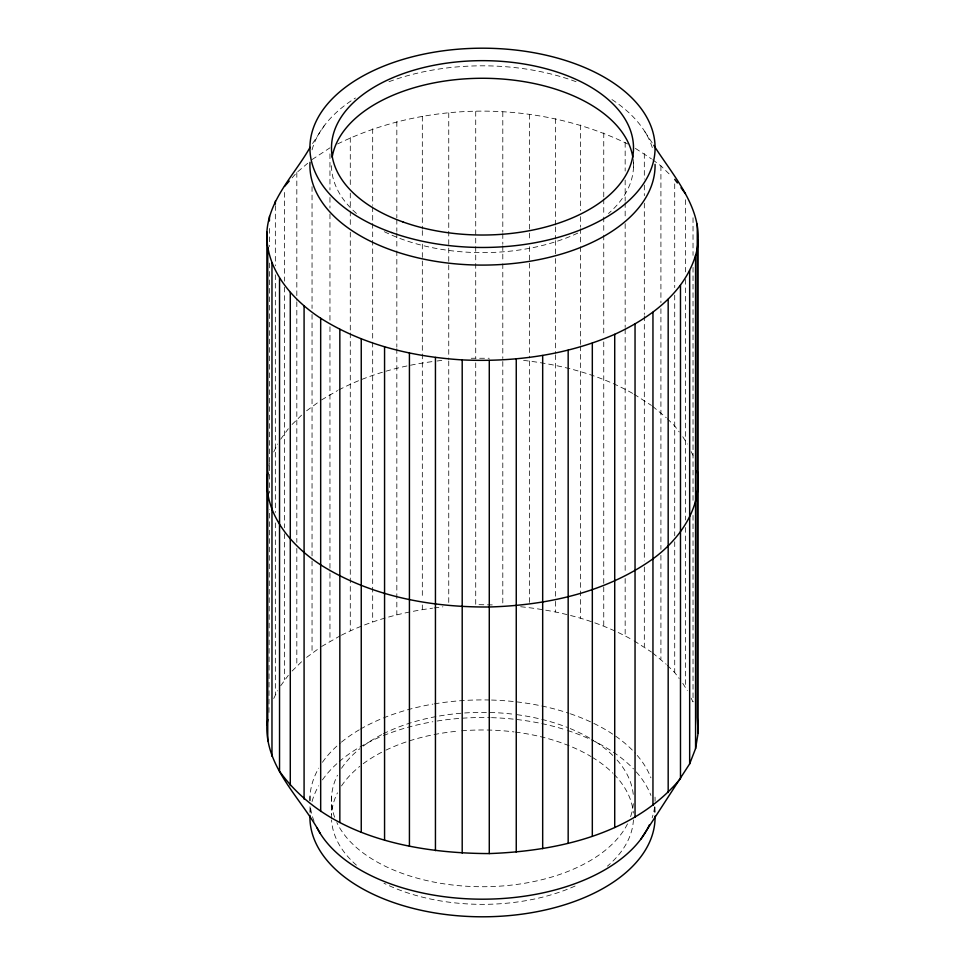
<?xml version="1.0" encoding="UTF-8"?>
<svg xmlns="http://www.w3.org/2000/svg" width="965" height="965" viewBox="0 0 965 965"><rect width="100%" height="100%" fill="white"/><g stroke="black" fill="none" stroke-linecap="round" stroke-linejoin="round"><path stroke-width="0.72" stroke-dasharray="4.83 3.62" d="M268.97 465.854L269.428 463.019M268.97 712.435L269.428 509.629M273.734 451.922L277.643 444.069M273.734 698.503L277.643 690.663M280.694 439.171L288.306 428.75M280.694 685.765L288.306 675.343M312.564 143.544L324.119 125.884M292.093 177.874L296.822 172.506L307.69 163.266M292.093 424.455L302.262 414.48M292.093 671.049L302.262 661.073M306.605 410.788L320.404 400.692M306.605 657.382L320.404 647.286M312.045 159.575L329.958 147.838M321.598 399.908L337.581 390.548M321.598 646.502L340.126 635.851M337.581 143.966C427.085 100.034 538.156 100.324 627.708 143.954M338.848 389.908C368.811 374.227 402.079 365.349 435.529 361.187M341.393 635.211C369.788 620.76 401.09 612.353 432.597 608.167M437 361.006L442.875 360.247M434.069 607.974L442.875 606.84M471.234 358.256L489.267 358.256M492.271 604.91L475.721 604.609L475.721 362.526M523.609 360.403C561.521 364.746 599.482 374.553 632.823 393.503M520.642 606.732C559.579 610.736 598.59 620.7 632.823 640.097M635.38 148.381L651.435 158.839M634.101 394.239L651.435 405.433M634.101 640.832L651.435 652.026M652.617 159.72L660.916 165.896L670.47 175.22M652.617 406.313L666.224 417.676M652.617 652.907L666.224 664.27M667.285 418.714L674.716 425.963L679.191 431.934M667.285 665.295L674.716 672.545L679.191 678.528M682.786 436.723L687.357 444.069M682.786 683.317L687.357 690.663M644.873 131.698L652.183 142.868M691.133 451.572L693.027 455.335M691.133 698.165L693.027 701.929L693.027 513.971M693.027 217.764L693.027 255.351M693.027 267.377L693.027 501.945M685.464 199.731L685.464 271.901M685.464 279.428L685.464 520.002M685.464 527.517L685.464 686.899M674.716 183.881L674.716 287.63M674.716 295.145L674.716 535.72M674.716 541.739L674.716 672.545M660.916 165.896L660.916 302.733M660.916 308.74L660.916 549.326M660.916 555.333L660.916 659.083M654.994 807.078L654.994 814.424M644.318 153.544L644.318 179.104M644.318 185.123L644.318 195.642M644.318 203.157L644.318 314.433M644.318 315.929L644.318 561.027M644.318 567.034L644.318 646.731M633.426 162.313L633.426 168.187M625.163 142.482L625.163 171.046M625.163 180.069L625.163 201.13M625.163 202.626L625.163 217.668M625.163 223.675L625.163 327.425M625.163 328.932L625.163 572.522M625.163 578.53L625.163 635.67M603.752 132.893L603.752 197.548M603.752 199.055L603.752 215.593M603.752 217.101L603.752 233.639M603.752 235.146L603.752 335.88M603.752 341.899L603.752 626.08M580.435 124.931L580.435 210.635M580.435 216.655L580.435 227.185M580.435 228.681L580.435 245.219M580.435 246.726L580.435 344.469M580.435 345.965L580.435 618.119M555.575 118.719L555.575 225.484M555.575 226.98L555.575 239.018M555.575 240.514L555.575 257.052M555.575 258.56L555.575 353.286M555.575 354.794L555.575 599.88M555.575 601.388L555.575 611.906M529.556 114.365L529.556 231.636M529.556 233.144L529.556 240.659M529.556 246.678L529.556 261.72M529.556 263.216L529.556 357.943M529.556 360.958L529.556 604.536M502.801 111.916L502.801 232.203M502.801 233.711L502.801 244.229M502.801 245.737L502.801 262.275M502.801 263.783L502.801 358.51M502.801 361.513L502.801 605.103M475.721 111.421L475.721 358.015M448.749 112.893L448.749 359.487M448.749 360.994L448.749 603.077M422.32 116.307L422.32 229.079M422.32 230.575L422.32 238.102M422.32 244.109L422.32 598.963M422.32 604.983L422.32 609.494M396.832 121.602L396.832 217.837M396.832 219.345L396.832 231.371M396.832 232.867L396.832 249.416M396.832 250.912L396.832 347.147M396.832 348.655L396.832 614.789M372.683 128.707L372.683 205.388M372.683 206.896L372.683 221.926M372.683 223.434L372.683 340.717M372.683 342.213L372.683 621.894M350.283 137.5L350.283 187.114M350.283 193.133L350.283 209.67M350.283 211.178L350.283 226.208M350.283 232.227L350.283 331.465M350.283 332.961L350.283 630.688M331.574 796.813L331.574 814.424M329.958 153.857L329.958 189.936M329.958 197.463L329.958 207.982M329.958 214.001L329.958 320.754M329.958 326.773L329.958 571.859M329.958 573.367L329.958 641.025M312.045 186.631L312.045 308.426M312.045 314.445L312.045 559.531M312.045 561.039L312.045 652.762M310.006 796.415L310.006 800.817M310.006 806.692L310.006 814.038A172.578 99.636 0 0 1 310.802 807.09M296.822 172.506L296.822 300.32M296.822 301.816L296.822 542.402M296.822 548.409L296.822 665.693M284.518 192.457L284.518 281.177M284.518 287.184L284.518 527.759M284.518 533.778L284.518 679.625M275.339 205.666L275.339 265.809M275.339 274.832L275.339 512.403M275.339 522.933L275.339 694.342M269.428 228.452L269.428 246.497M269.428 263.035L269.428 493.091M312.045 149.864A172.578 99.636 0 0 1 355.47 98.008M388.979 81.711A172.578 99.636 0 0 1 578.216 82.544M611.955 99.564A172.578 99.636 0 0 1 652.762 149.177M633.04 158.61A151.01 87.188 0 0 1 608.457 213.542M577.745 233.108A151.01 87.188 0 0 1 383.937 231.504M356.435 213.446A151.01 87.188 0 0 1 331.574 162.711M312.045 801.577A172.578 99.636 0 0 1 318.703 785.775M322.443 779.901A172.578 99.636 0 0 1 338.124 762.579M339.21 761.626A172.578 99.636 0 0 1 382.068 736.138M383.431 735.571A172.578 99.636 0 0 1 432.875 721.736M437.133 721.024A172.578 99.636 0 0 1 490.087 717.622M491.535 717.658A172.578 99.636 0 0 1 566.31 730.059M567.661 730.505A172.578 99.636 0 0 1 633.498 768.912M636.273 771.928A172.578 99.636 0 0 1 650.917 795.425M654.318 807.789A172.578 99.636 0 0 1 655.03 814.725M633.426 819.9A151.01 87.188 0 0 1 607.395 866.16M575.056 886.051A151.01 87.188 0 0 1 383.937 883.216M356.435 865.159A151.01 87.188 0 0 1 331.574 819.9M331.514 818.525A151.01 87.188 0 0 1 337.485 792.844M341.526 785.92A151.01 87.188 0 0 1 359.776 766.355M363.178 763.725A151.01 87.188 0 0 1 384.601 750.782M385.916 750.143A151.01 87.188 0 0 1 458.882 731.048M461.765 730.807A151.01 87.188 0 0 1 514.019 731.904M515.443 732.073A151.01 87.188 0 0 1 591.099 756.584M592.281 757.308A151.01 87.188 0 0 1 613.016 773.303M614.066 774.364A151.01 87.188 0 0 1 633.342 813.049M654.62 806.849A172.578 99.636 0 0 1 652.135 817.874M314.083 821.287A172.578 99.636 0 0 1 310.682 808.923M309.934 800.588A172.578 99.636 0 0 1 318.703 768.164M322.443 762.29A172.578 99.636 0 0 1 340.319 743.074M341.453 742.133A172.578 99.636 0 0 1 359.197 729.829M360.464 729.094A172.578 99.636 0 0 1 382.068 718.515M383.431 717.96A172.578 99.636 0 0 1 432.875 704.124M434.346 703.871A172.578 99.636 0 0 1 490.087 700.011M491.535 700.047A172.578 99.636 0 0 1 569.012 713.328M570.351 713.786A172.578 99.636 0 0 1 635.368 753.303M637.238 755.426A172.578 99.636 0 0 1 650.917 777.814M655.03 797.114A172.578 99.636 0 0 1 655.054 801.288M633.342 803.652A151.01 87.188 0 0 1 630.374 817.222M627.515 823.869A151.01 87.188 0 0 1 481.318 886.726A151.01 87.188 0 0 1 336.845 822.554M334.638 817.234A151.01 87.188 0 0 1 337.485 775.221M341.526 768.297A151.01 87.188 0 0 1 359.776 748.744M363.178 746.114A151.01 87.188 0 0 1 381.995 734.486M383.286 733.822A151.01 87.188 0 0 1 463.212 713.075M464.66 712.978A151.01 87.188 0 0 1 514.019 714.281M516.866 714.655A151.01 87.188 0 0 1 567.384 727.441M570.206 728.575A151.01 87.188 0 0 1 593.463 740.42M595.767 741.892A151.01 87.188 0 0 1 615.079 757.815M617.045 759.974A151.01 87.188 0 0 1 633.342 795.437"/><path stroke-width="1.45" d="M320.127 833.302C301.454 798.453 265.375 767.838 266.883 725.185L266.883 231.998C269.066 198.959 294.627 174.689 310.091 147.331M267.812 472.922C261.925 511.402 290.272 545.201 320.682 564.863C370.669 596.358 430.885 607.455 489.279 606.985C546.564 605.332 605.634 592.619 652.955 558.832C680.385 538.82 702.966 506.191 697.261 470.775M266.883 725.185L267.812 719.516M640.881 839.116L689.661 763.846L695.572 748.575L695.572 255.387C707.9 213.325 674.39 177.862 653.812 145.341M695.572 748.575L698.117 733.002L698.117 239.815M266.883 231.998C265.303 268.68 291.563 299.331 320.682 318.269C362.864 345.024 412.803 356.773 462.199 359.897C514.056 362.333 566.901 355.12 614.717 334.312C649.336 318.426 684.028 293.469 695.572 255.387M284.518 186.438L289.247 181.082M279.536 278.101L279.536 771.276C326.279 836.378 413.78 853.374 489.279 853.579C558.144 851.106 634.536 834.037 680.482 778.562L680.482 285.375M674.716 179.369L677.406 182.952M680.988 187.741L685.464 193.724M698.117 733.002L697.261 717.369L697.261 224.182M689.661 270.658L689.661 763.846M668.178 299.307L668.178 792.494M652.955 312.238L652.955 805.425M635.042 323.975L635.042 817.162M614.717 334.312L614.717 827.5M592.317 343.106L592.317 836.293M568.168 350.211L568.168 843.398M542.68 355.506L542.68 848.693M516.251 358.92L516.251 852.107M489.279 360.391L489.279 853.579M462.199 359.897L462.199 853.084M435.444 357.448L435.444 850.635M409.425 353.094L409.425 846.281M384.565 346.881L384.565 840.069M361.248 338.92L361.248 832.107M339.837 329.33L339.837 822.518M320.682 318.269L320.682 811.456M304.084 305.917L304.084 799.104M290.284 292.455L290.284 785.631M275.339 201.154L275.339 204.17M271.973 263.071L271.973 756.258M269.428 216.425L269.428 220.937M267.739 247.631L267.739 740.818M332.165 157.247A151.01 87.188 0 0 1 482.5 78.274A151.01 87.188 0 0 1 632.835 157.247M655.066 164.412A172.578 99.636 0 0 1 480.691 265.086A172.578 99.636 0 0 1 310.006 162.325M655.066 816.125A172.578 99.636 0 0 1 481.897 916.798A172.578 99.636 0 0 1 309.946 815.425M649.505 824.665A172.578 99.636 0 0 1 485.516 899.175A172.578 99.636 0 0 1 317.111 828.018M391.561 232.517A172.578 99.636 0 0 0 654.994 150.962A172.578 99.636 0 0 0 400.945 60.023A172.578 99.636 0 0 0 391.561 232.517M402.924 221.938A151.01 87.188 0 0 0 633.426 150.576A151.01 87.188 0 0 0 411.138 71A151.01 87.188 0 0 0 402.924 221.938"/></g></svg>
